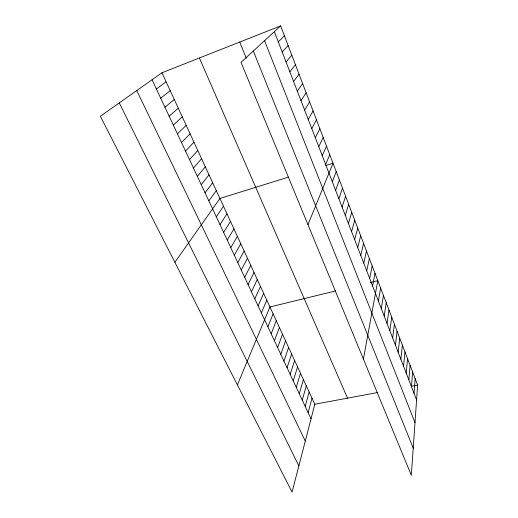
<?xml version="1.0" encoding="UTF-8"?>
<svg xmlns="http://www.w3.org/2000/svg" width="518" height="518" viewBox="0 0 518 518"><rect width="100%" height="100%" fill="white"/><g stroke="black" fill="none" stroke-linecap="round" stroke-linejoin="round"><path stroke-width="0.78" d="M417.625 385.094L411.324 475.265L241.012 62.315L280.639 25.9L417.625 385.094L411.286 386.273M414.031 393.33L415.145 378.587M411.447 386.642L412.639 372.015M408.838 379.888L410.107 365.384M406.203 373.07L407.556 358.689M403.541 366.181L404.979 351.929M400.854 359.227L402.376 345.111M398.148 352.208L399.747 338.222M395.409 345.118L397.099 331.267M392.638 337.956L394.418 324.249M389.847 330.717L391.718 317.158M387.024 323.413L388.986 310.004M384.175 316.032L386.227 302.771M381.293 308.579L383.45 295.474M378.386 301.049L380.633 288.099M363.396 359.052L377.797 280.659L370.286 282.485M372.565 285.981L375.013 273.362M369.658 278.444L372.202 265.993M366.718 270.83L369.366 258.553M363.746 263.144L366.498 251.036M360.748 255.38L363.604 243.447M357.718 247.533L360.683 235.787M161.953 72.779L314.802 404.247L292.074 492.1L100.375 116.246L161.953 72.779L280.639 25.9M308.126 412.652L311.991 398.161M354.655 239.607L357.731 228.043M305.199 406.41L309.162 392.022M351.567 231.598L354.752 220.228M302.247 400.11L306.306 385.826M299.268 393.758L303.425 379.577M348.439 223.504L351.741 212.328M296.257 387.341L300.518 373.271M293.227 380.866L297.585 366.912M345.279 215.326L348.698 204.351M290.164 374.333L294.625 360.489M342.087 207.058L345.623 196.296M287.069 367.735L291.634 354.014M283.948 361.078L288.623 347.474M338.863 198.711L342.521 188.157M280.795 354.357L285.58 340.876M277.616 347.572L282.511 334.22M335.606 190.268L339.381 179.927M274.404 340.721L279.409 327.499M332.31 181.74L336.214 171.62M271.167 333.812L276.282 320.72M267.89 326.826L273.128 313.876M307.97 224.67L333.009 163.222L325.822 165.462M237.393 384.887L269.943 306.96L335.619 290.948M261.35 312.872L266.822 300.194M325.615 164.4L329.778 154.74M258.081 305.898L263.668 293.363M322.209 155.594L326.508 146.167M254.778 298.86L260.489 286.467M251.45 291.757L257.278 279.506M318.771 146.685L323.2 137.503M248.083 284.583L254.04 272.487M244.69 277.337L250.77 265.397M315.294 137.678L319.865 128.742M241.258 270.027L247.474 258.242M311.778 128.574L316.485 119.898M237.801 262.639L244.14 251.016M234.304 255.18L240.779 243.725M308.223 119.373L313.079 110.949M230.769 247.649L237.386 236.363M227.208 240.048L233.955 228.93M304.629 110.062L309.628 101.91M223.608 232.368L230.497 221.426M219.969 224.605L227.001 213.843M300.99 100.647L306.144 92.767M216.297 216.77L223.472 206.196M297.319 91.129L302.622 83.527M174.883 262.328L219.91 198.472L288.448 177.111M208.838 200.861L216.31 190.669M293.596 81.501L299.054 74.191M205.05 192.787L212.678 182.789M201.224 184.628L209.013 174.831M289.84 71.769L295.454 64.744M197.358 176.385L205.303 166.79M286.033 61.914L291.815 55.193M193.454 168.052L201.56 158.676M189.51 159.641L197.779 150.473M282.187 51.955L288.131 45.539M185.522 151.133L193.959 142.191M181.494 142.541L190.1 133.825M278.296 41.874L284.408 35.774M177.421 133.858L186.202 125.375M173.31 125.084L182.265 116.835M169.153 116.213L178.289 108.204M164.951 107.245L174.268 99.488M160.697 98.187L170.208 90.676M156.404 89.025L166.103 81.779M314.802 404.247L377.745 392.521M119.282 102.901L298.86 465.863M136.765 90.566L305.283 441.038M152.065 79.766L311.027 418.835M199.391 57.99L347.533 398.148M239.711 42.068L246.29 58.184M253.308 51.017L413.222 448.167M264.568 40.669L415.002 422.662M274.352 31.676L416.589 399.961"/></g></svg>
